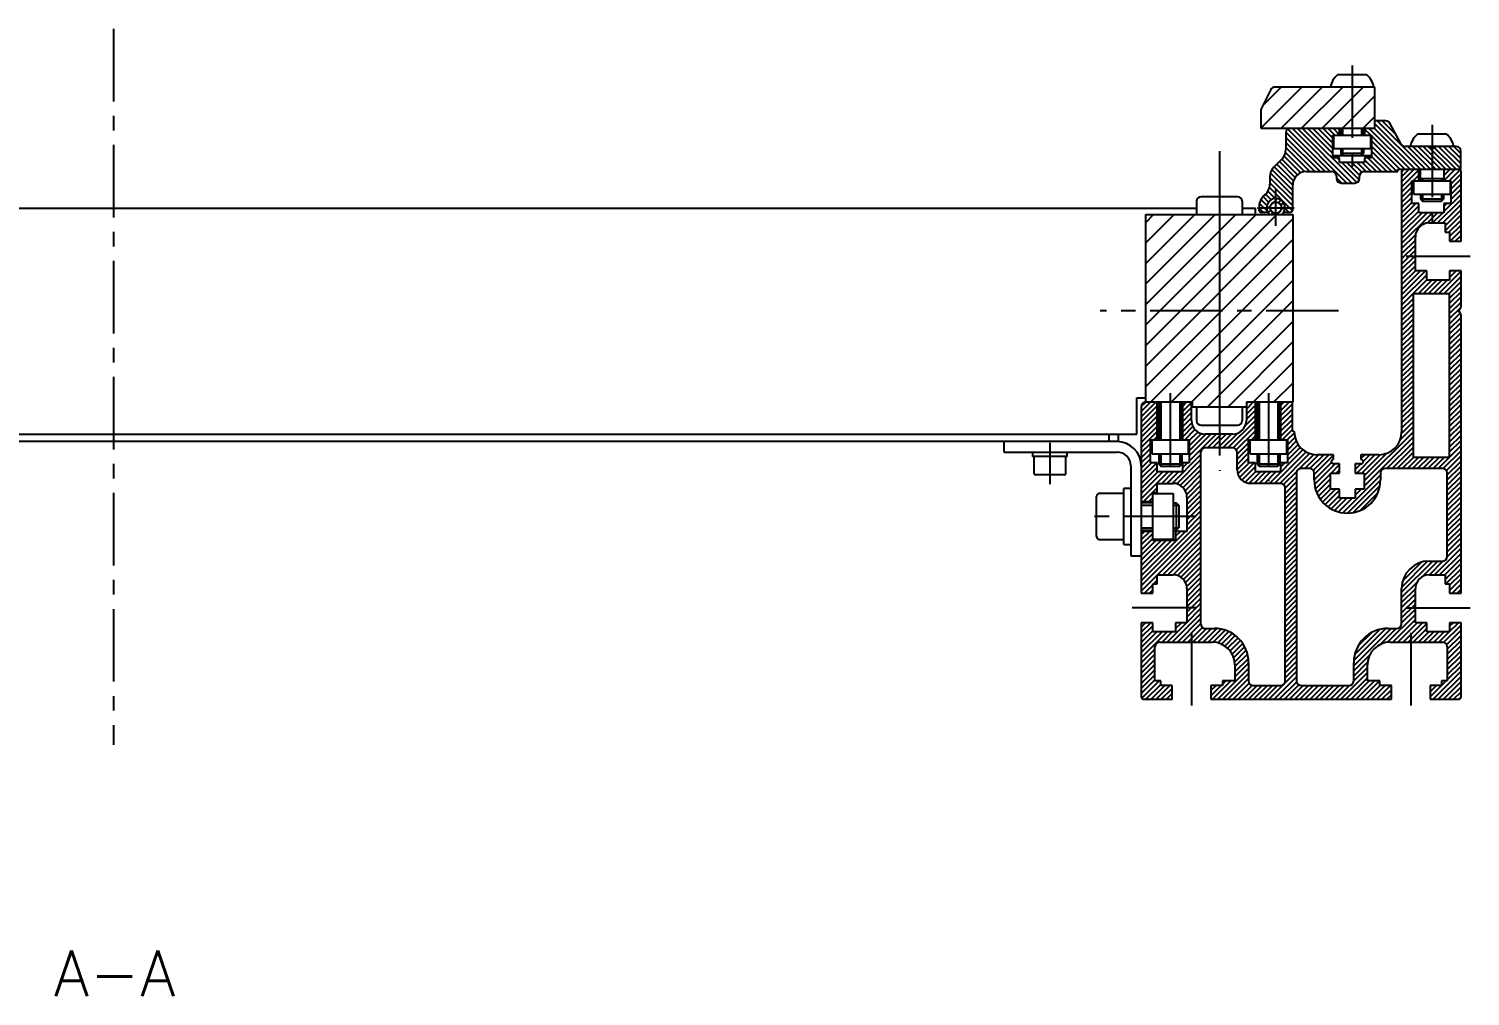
# Model space of a CAD drawing. Extents: x -10 to 1697, y -8 to 1101.
# Drawn here: x 1381.3 to 1696.9, y 3 to 214.8 of the extents above; entities that cross this region are included whole.
import ezdxf

# ---------------------------------------------------------------- set-up
doc = ezdxf.new("R2010")
doc.units = 0
doc.header["$LTSCALE"] = 0.5
doc.linetypes.add('CENTER', pattern=[50.8, 31.75, -6.35, 6.35, -6.35])
for name, color, linetype in [('MSM_CENTER', 1, 'CENTER'), ('MSM_CONTINUOUS', 7, 'CONTINUOUS'), ('MSM_NARROW', 5, 'CONTINUOUS'), ('MSM_PART_NUMBER', 7, 'CONTINUOUS')]:
    doc.layers.add(name, color=color, linetype=linetype)
doc.styles.get("Standard").update_dxf_attribs({"font": 'txt.shx', "height": 10, "bigfont": 'bigfont.shx'})

# ---------------------------------------------------------------- blocks, each defined once
blk = doc.blocks.new('*U90')
at = {"layer": 'MSM_PART_NUMBER'}
blk.add_text('A-A', height=10, dxfattribs=at).set_placement((1386.84, 3))

msp = doc.modelspace()

# ---------------------------------------------------------------- linework, layer by layer
at = {"layer": 'MSM_CENTER'}
for p, q in [((1399.85, 214.75), (1399.85, 58)), ((1671, 206.75), (1671, 183.5)), ((1688.5, 193.75), (1688.5, 172.5)), ((1641.95, 188), (1641.95, 118)), ((1654.3, 171.6), (1654.3, 179.6)), ((1650.3, 175.6), (1658.3, 175.6)), ((1682.85, 165), (1696.85, 165)), ((1668.05, 153), (1615.85, 153)), ((1631.2, 135), (1631.2, 115.75)), ((1652.7, 135), (1652.7, 115.75)), ((1604.85, 124.1), (1604.85, 115.1)), ((1636.85, 108), (1613.05, 108)), ((1636.85, 88), (1622.85, 88)), ((1682.85, 88), (1696.85, 88)), ((1635.85, 82.5), (1635.85, 66)), ((1683.85, 82.5), (1683.85, 66))]:
    msp.add_line(p, q, dxfattribs=at)
at = {"layer": 'MSM_CONTINUOUS'}
for p, q in [((1676, 202), (1654.12, 202)), ((1667.88, 204.75), (1674.13, 204.75)), ((1676, 193), (1676, 202)), ((1653.22, 201.45), (1651.11, 197.21)), ((1651, 196.76), (1651, 193)), ((1651, 193), (1676, 193)), ((1668.25, 191.5), (1668.25, 193)), ((1668.5, 193), (1668.5, 191.5)), ((1673.5, 191.5), (1673.5, 193)), ((1673.75, 193), (1673.75, 191.5)), ((1678.4, 194.6), (1676, 194.6)), ((1681.72, 189.53), (1679.28, 194.07)), ((1656.5, 192), (1656.5, 188.34)), ((1666.75, 191.5), (1675.25, 191.5)), ((1666.75, 186.5), (1666.75, 191.5)), ((1667, 188.5), (1667, 191.5)), ((1675, 191.5), (1675, 188.5)), ((1675.25, 191.5), (1675.25, 186.5)), ((1685.38, 191.75), (1691.63, 191.75)), ((1655.62, 186.22), (1653.88, 184.48)), ((1666.75, 187), (1675.25, 187)), ((1668.25, 186.5), (1666.75, 186.5)), ((1675, 188.5), (1667, 188.5)), ((1668.25, 185.5), (1668.25, 186.5)), ((1668.5, 188.5), (1668.5, 187.43)), ((1673.5, 187.43), (1668.5, 187.43)), ((1668.5, 187.43), (1668.93, 187)), ((1673.07, 187), (1673.5, 187.43)), ((1673.5, 188.5), (1673.5, 187.43)), ((1673.75, 186.5), (1673.75, 185.5)), ((1675.25, 186.5), (1673.75, 186.5)), ((1693.8, 189), (1682.6, 189)), ((1688.5, 188.5), (1687.63, 189)), ((1689.37, 189), (1688.5, 188.5)), ((1694.8, 184), (1694.8, 188)), ((1661, 183.5), (1666.6, 183.5)), ((1673.75, 185.5), (1668.25, 185.5)), ((1673.6, 183.5), (1681, 183.5)), ((1681, 184), (1694.8, 184)), ((1681, 183.5), (1681, 184)), ((1681.85, 183.5), (1681.85, 126.51)), ((1685.6, 181.5), (1685.6, 184)), ((1685.9, 184), (1685.9, 182)), ((1691.1, 184), (1691.1, 181.5)), ((1694.85, 168.25), (1694.85, 183.5)), ((1653, 182.36), (1653, 180.74)), ((1658, 175.1), (1658, 180.5)), ((1667.6, 182.5), (1667.6, 182)), ((1668.6, 181), (1671.6, 181)), ((1672.6, 182), (1672.6, 182.5)), ((1684.1, 181.5), (1692.6, 181.5)), ((1684.1, 176.5), (1684.1, 181.5)), ((1684.5, 178.5), (1684.5, 181.5)), ((1685.9, 182), (1691.1, 182)), ((1686, 182), (1686, 181.5)), ((1691, 181.5), (1691, 182)), ((1692.5, 181.5), (1692.5, 178.5)), ((1692.6, 181.5), (1692.6, 176.5)), ((1636.95, 177), (1636.95, 174.08)), ((1645.95, 178), (1637.95, 178)), ((1646.95, 177), (1646.95, 174.08)), ((1692.5, 178.5), (1684.5, 178.5)), ((1686, 178.5), (1686, 177.43)), ((1691, 177.43), (1686, 177.43)), ((1686, 177.43), (1686.43, 177)), ((1686.43, 177), (1690.57, 177)), ((1690.57, 177), (1691, 177.43)), ((1691, 178.5), (1691, 177.43)), ((1162.75, 175.5), (1636.95, 175.5)), ((1625.85, 174.08), (1658.05, 174.08)), ((1625.85, 133), (1625.85, 174.08)), ((1641.95, 174.08), (1641.95, 131.92)), ((1646.95, 175.5), (1649.85, 175.5)), ((1649.85, 174.08), (1649.85, 175.5)), ((1650.6, 175.6), (1650.6, 175.1)), ((1651.1, 174.6), (1652.21, 174.6)), ((1656.39, 174.6), (1657.5, 174.6)), ((1658.05, 174.08), (1658.05, 133)), ((1685.6, 176.5), (1684.1, 176.5)), ((1685.6, 174.5), (1685.6, 176.5)), ((1691.1, 174.5), (1685.6, 174.5)), ((1691.1, 176.5), (1691.1, 174.5)), ((1692.6, 176.5), (1691.1, 176.5)), ((1687.85, 172.25), (1691.35, 172.25)), ((1691.35, 172.25), (1691.35, 170.25)), ((1684.85, 161.75), (1684.85, 169.25)), ((1691.35, 170.25), (1692.35, 170.25)), ((1692.35, 170.25), (1692.35, 168.25)), ((1692.35, 168.25), (1694.85, 168.25)), ((1687.35, 161.75), (1684.85, 161.75)), ((1687.35, 159.75), (1687.35, 161.75)), ((1694.85, 161.75), (1692.35, 161.75)), ((1692.35, 161.75), (1692.35, 159.75)), ((1694.85, 153.87), (1694.85, 161.75)), ((1692.35, 159.75), (1687.35, 159.75)), ((1692.35, 156.75), (1684.35, 156.75)), ((1684.35, 156.75), (1684.35, 121)), ((1692.35, 121), (1692.35, 156.75)), ((1694.35, 153), (1694.85, 153.87)), ((1694.85, 152.13), (1694.35, 153)), ((1694.85, 91.25), (1694.85, 152.13)), ((1623.85, 126), (1623.85, 134)), ((1623.85, 134), (1625.85, 134)), ((1636.05, 133), (1625.85, 133)), ((1628.35, 124.75), (1628.35, 133)), ((1628.7, 133), (1628.7, 124.75)), ((1633.7, 124.75), (1633.7, 133)), ((1633.85, 133), (1633.85, 124.75)), ((1635.85, 129), (1635.85, 133)), ((1636.05, 131.92), (1636.05, 133)), ((1647.85, 133), (1647.85, 129)), ((1658.05, 133), (1647.85, 133)), ((1649.85, 124.75), (1649.85, 133)), ((1650.2, 133), (1650.2, 124.75)), ((1655.2, 124.75), (1655.2, 133)), ((1655.35, 133), (1655.35, 124.75)), ((1657.95, 126.91), (1657.95, 133)), ((1624.85, 132), (1624.85, 91.25)), ((1647.85, 131.92), (1636.05, 131.92)), ((1636.95, 131.92), (1636.95, 129)), ((1646.95, 131.92), (1646.95, 129)), ((1637.95, 128), (1645.95, 128)), ((1175.85, 126), (1623.85, 126)), ((1619.85, 124.4), (1179.85, 124.4)), ((1594.85, 122.1), (1594.85, 124.4)), ((1617.85, 124.4), (1617.85, 126)), ((1619.85, 124.4), (1619.85, 126)), ((1626.85, 124.75), (1635.35, 124.75)), ((1626.85, 119.75), (1626.85, 124.75)), ((1627.2, 121.75), (1627.2, 124.75)), ((1635.2, 121.75), (1635.2, 124.75)), ((1635.35, 124.75), (1635.35, 119.75)), ((1644.85, 126), (1638.85, 126)), ((1648.35, 124.75), (1656.85, 124.75)), ((1648.35, 119.75), (1648.35, 124.75)), ((1648.7, 121.75), (1648.7, 124.75)), ((1656.7, 121.75), (1656.7, 124.75)), ((1656.85, 124.75), (1656.85, 119.75)), ((1594.85, 122.1), (1619.55, 122.1)), ((1601.05, 122.1), (1601.05, 121.1)), ((1608.65, 121.1), (1601.05, 121.1)), ((1601.35, 121.1), (1601.35, 117.5)), ((1608.35, 117.5), (1608.35, 121.1)), ((1608.65, 121.1), (1608.65, 122.1)), ((1627.2, 121.75), (1635.2, 121.75)), ((1628.7, 121.75), (1628.7, 119.43)), ((1633.7, 121.75), (1633.7, 119.43)), ((1637.85, 122), (1637.85, 84.5)), ((1644.85, 123), (1638.85, 123)), ((1645.85, 118.25), (1645.85, 122)), ((1648.7, 121.75), (1656.7, 121.75)), ((1650.2, 121.75), (1650.2, 119.43)), ((1655.2, 121.75), (1655.2, 119.43)), ((1666.95, 121.51), (1663.35, 121.51)), ((1666.95, 120.51), (1666.95, 121.51)), ((1672.95, 121.51), (1672.95, 120.51)), ((1676.85, 121.51), (1672.95, 121.51)), ((1684.35, 121), (1692.35, 121)), ((1607.95, 117.1), (1601.75, 117.1)), ((1622.55, 119.1), (1622.55, 99.4)), ((1628.35, 119.75), (1626.85, 119.75)), ((1628.35, 117.75), (1628.35, 119.75)), ((1633.85, 117.75), (1628.35, 117.75)), ((1633.7, 119.43), (1628.7, 119.43)), ((1628.7, 119.43), (1629.13, 119)), ((1629.13, 119), (1633.27, 119)), ((1633.27, 119), (1633.7, 119.43)), ((1633.85, 119.75), (1633.85, 117.75)), ((1635.35, 119.75), (1633.85, 119.75)), ((1649.85, 119.75), (1648.35, 119.75)), ((1649.85, 117.75), (1649.85, 119.75)), ((1655.35, 117.75), (1649.85, 117.75)), ((1655.2, 119.43), (1650.2, 119.43)), ((1650.2, 119.43), (1650.63, 119)), ((1650.63, 119), (1654.77, 119)), ((1654.77, 119), (1655.2, 119.43)), ((1655.35, 119.75), (1655.35, 117.75)), ((1656.85, 119.75), (1655.35, 119.75)), ((1658.85, 117.5), (1658.85, 72)), ((1661.7, 118.5), (1659.85, 118.5)), ((1662.7, 116), (1662.7, 117.5)), ((1666.25, 117.51), (1668.25, 117.51)), ((1666.25, 114.01), (1666.25, 117.51)), ((1668.25, 119.51), (1666.95, 119.51)), ((1668.25, 117.51), (1668.25, 119.51)), ((1671.65, 119.51), (1671.65, 117.51)), ((1672.95, 119.51), (1671.65, 119.51)), ((1671.65, 117.51), (1673.65, 117.51)), ((1673.65, 117.51), (1673.65, 114.01)), ((1677.2, 117.5), (1677.2, 116)), ((1690.85, 118.5), (1678.2, 118.5)), ((1691.85, 99.25), (1691.85, 117.5)), ((1621.05, 101.9), (1621.05, 114.1)), ((1622.55, 114.1), (1621.05, 114.1)), ((1628.35, 115.25), (1631.85, 115.25)), ((1628.35, 113.25), (1628.35, 115.25)), ((1655.35, 115.25), (1648.85, 115.25)), ((1656.35, 72), (1656.35, 114.25)), ((1668.25, 114.01), (1666.25, 114.01)), ((1668.25, 112.01), (1668.25, 114.01)), ((1671.65, 114.01), (1671.65, 112.01)), ((1673.65, 114.01), (1671.65, 114.01)), ((1615.05, 103.6), (1615.05, 112.4)), ((1621.05, 113), (1615.65, 113)), ((1624.85, 111.25), (1627.35, 111.25)), ((1627.35, 111), (1624.85, 111)), ((1627.35, 102.75), (1627.35, 113.25)), ((1627.35, 113.25), (1628.35, 113.25)), ((1627.35, 113), (1631.85, 113)), ((1631.85, 113), (1631.85, 103)), ((1631.85, 111), (1632.51, 111)), ((1633.05, 110.46), (1632.51, 111)), ((1632.51, 111), (1632.51, 105)), ((1633.05, 110.46), (1633.05, 105.54)), ((1634.85, 112.25), (1634.85, 104.75)), ((1671.65, 112.01), (1668.25, 112.01)), ((1624.85, 105), (1627.35, 105)), ((1627.35, 104.75), (1624.85, 104.75)), ((1631.85, 105), (1632.51, 105)), ((1632.35, 104.75), (1632.35, 102.75)), ((1634.85, 104.75), (1632.35, 104.75)), ((1632.51, 105), (1633.05, 105.54)), ((1615.65, 103), (1621.05, 103)), ((1621.05, 101.9), (1622.55, 101.9)), ((1631.85, 103), (1627.35, 103)), ((1632.35, 102.75), (1627.35, 102.75)), ((1622.55, 99.4), (1624.85, 99.4)), ((1687.85, 98.25), (1690.85, 98.25)), ((1628.35, 95.25), (1631.85, 95.25)), ((1628.35, 93.25), (1628.35, 95.25)), ((1687.85, 95.25), (1691.35, 95.25)), ((1691.35, 95.25), (1691.35, 93.25)), ((1627.35, 91.25), (1627.35, 93.25)), ((1627.35, 93.25), (1628.35, 93.25)), ((1634.85, 92.25), (1634.85, 84.75)), ((1681.85, 84.5), (1681.85, 92.25)), ((1684.85, 84.75), (1684.85, 92.25)), ((1691.35, 93.25), (1692.35, 93.25)), ((1692.35, 93.25), (1692.35, 91.25)), ((1624.85, 91.25), (1627.35, 91.25)), ((1692.35, 91.25), (1694.85, 91.25)), ((1624.85, 84.75), (1624.85, 68.5)), ((1627.35, 84.75), (1624.85, 84.75)), ((1627.35, 82.75), (1627.35, 84.75)), ((1632.35, 82.75), (1627.35, 82.75)), ((1632.35, 84.75), (1632.35, 82.75)), ((1634.85, 84.75), (1632.35, 84.75)), ((1638.85, 83.5), (1640.85, 83.5)), ((1678.85, 83.5), (1680.85, 83.5)), ((1687.35, 84.75), (1684.85, 84.75)), ((1687.35, 82.75), (1687.35, 84.75)), ((1692.35, 82.75), (1687.35, 82.75)), ((1692.35, 84.75), (1692.35, 82.75)), ((1694.85, 84.75), (1692.35, 84.75)), ((1694.85, 68.5), (1694.85, 84.75)), ((1627.85, 72), (1627.85, 79.5)), ((1628.85, 80.5), (1640.35, 80.5)), ((1679.35, 80.5), (1690.85, 80.5)), ((1691.85, 79.5), (1691.85, 72)), ((1648.35, 76), (1648.35, 72)), ((1671.35, 72), (1671.35, 76)), ((1645.35, 75.5), (1645.35, 72)), ((1674.35, 72), (1674.35, 75.5)), ((1629.1, 72), (1627.85, 72)), ((1629.1, 71), (1629.1, 72)), ((1631.6, 71), (1629.1, 71)), ((1631.6, 68), (1631.6, 71)), ((1640.1, 71), (1640.1, 68)), ((1642.6, 71), (1640.1, 71)), ((1642.6, 72), (1642.6, 71)), ((1645.35, 72), (1642.6, 72)), ((1649.35, 71), (1655.35, 71)), ((1659.85, 71), (1670.35, 71)), ((1677.1, 72), (1674.35, 72)), ((1677.1, 71), (1677.1, 72)), ((1679.6, 71), (1677.1, 71)), ((1679.6, 68), (1679.6, 71)), ((1688.1, 71), (1688.1, 68)), ((1690.6, 71), (1688.1, 71)), ((1690.6, 72), (1690.6, 71)), ((1691.85, 72), (1690.6, 72)), ((1625.35, 68), (1631.6, 68)), ((1640.1, 68), (1679.6, 68)), ((1688.1, 68), (1694.35, 68))]:
    msp.add_line(p, q, dxfattribs=at)
msp.add_circle((1654.3, 175.6), 1.25, dxfattribs=at)
for centre, radius, start, end in [((1654.12, 201), 1, 90, 153.4349), ((1670.91, 201.1), 4.75, 129.7731, 169.0684), ((1671.09, 201.1), 4.75, 10.9316, 50.2269), ((1652, 196.76), 1, 153.4349, 180), ((1657.5, 192), 1, 90, 180), ((1678.4, 193.6), 1, 28.1786, 90), ((1682.6, 190), 1, 208.1786, 270), ((1688.41, 188.1), 4.75, 129.7731, 169.0684), ((1688.59, 188.1), 4.75, 10.9316, 50.2269), ((1653.5, 188.34), 3, 315, 0), ((1693.8, 188), 1, 360, 90), ((1656, 182.36), 3, 135, 180), ((1661, 180.5), 3, 90, 180), ((1666.6, 182.5), 1, 360, 90), ((1673.6, 182.5), 1, 90, 180), ((1682.35, 183.5), 0.5, 90, 180), ((1694.35, 183.5), 0.5, 360, 90), ((1650, 180.74), 3, 309.9255, 360), ((1668.6, 182), 1, 180, 270), ((1671.6, 182), 1, 270, 0), ((1637.95, 177), 1, 90, 180), ((1645.95, 177), 1, 0, 90), ((1654.3, 175.6), 3.7, 129.9255, 180), ((1654.3, 175.6), 2, 310.5358, 229.4642), ((1651.1, 175.1), 0.5, 180, 270), ((1652.21, 174.9), 0.3, 270, 333.3458), ((1656.39, 174.9), 0.3, 206.6542, 270), ((1657.5, 175.1), 0.5, 270, 360), ((1687.85, 169.25), 3, 90, 180), ((1625.85, 132), 1, 90, 180), ((1638.85, 129), 3, 180, 270), ((1637.95, 129), 1, 180, 270), ((1644.85, 129), 3, 270, 0), ((1645.95, 129), 1, 270, 360), ((1658.83, 127.38), 1, 208.5701, 241.4299), ((1663.35, 126.51), 5, 180, 270), ((1676.85, 126.51), 5, 270, 360), ((1619.55, 119.1), 5.3, 0, 90), ((1619.55, 119.1), 3, 360, 90), ((1638.85, 122), 1, 90, 180), ((1644.85, 122), 1, 360, 90), ((1666.95, 120.01), 0.5, 90, 270), ((1672.95, 120.01), 0.5, 270, 90), ((1601.75, 117.5), 0.4, 180, 270), ((1607.95, 117.5), 0.4, 270, 0), ((1648.85, 118.25), 3, 180, 270), ((1659.85, 117.5), 1, 90, 180), ((1661.7, 117.5), 1, 360, 90), ((1678.2, 117.5), 1, 90, 180), ((1690.85, 117.5), 1, 360, 90), ((1631.85, 112.25), 3, 360, 90), ((1655.35, 114.25), 1, 360, 90), ((1669.95, 116), 7.25, 180, 0), ((1615.65, 112.4), 0.6, 90, 180), ((1615.65, 103.6), 0.6, 180, 270), ((1687.85, 92.25), 6, 90, 180), ((1690.85, 99.25), 1, 270, 0), ((1631.85, 92.25), 3, 360, 90), ((1687.85, 92.25), 3, 90, 180), ((1638.85, 84.5), 1, 180, 270), ((1640.85, 76), 7.5, 0, 90), ((1678.85, 76), 7.5, 90, 180), ((1680.85, 84.5), 1, 270, 0), ((1628.85, 79.5), 1, 90, 180), ((1640.35, 75.5), 5, 0, 90), ((1679.35, 75.5), 5, 90, 180), ((1690.85, 79.5), 1, 360, 90), ((1649.35, 72), 1, 180, 270), ((1655.35, 72), 1, 270, 0), ((1659.85, 72), 1, 180, 270), ((1670.35, 72), 1, 270, 0), ((1625.35, 68.5), 0.5, 180, 270), ((1694.35, 68.5), 0.5, 270, 0)]:
    msp.add_arc(centre, radius, start, end, dxfattribs=at)
at = {"layer": 'MSM_NARROW'}
for p, q in [((1651, 193.03), (1659.97, 202)), ((1651.52, 198.04), (1655.48, 202)), ((1655.46, 193), (1664.46, 202)), ((1659.95, 193), (1668.95, 202)), ((1664.44, 193), (1673.44, 202)), ((1668.93, 193), (1676, 200.07)), ((1666.23, 183.5), (1656.92, 192.81)), ((1669.85, 181), (1657.85, 193)), ((1670.98, 181), (1658.98, 193)), ((1672.01, 181.09), (1660.1, 193)), ((1666.75, 187.47), (1661.22, 193)), ((1666.75, 188.59), (1662.34, 193)), ((1666.75, 189.72), (1663.47, 193)), ((1666.75, 190.84), (1664.59, 193)), ((1667.21, 191.5), (1665.71, 193)), ((1668.25, 191.58), (1666.83, 193)), ((1668.25, 192.71), (1667.96, 193)), ((1668.93, 193), (1668.93, 191.5)), ((1673.07, 193), (1673.07, 191.5)), ((1673.42, 193), (1676, 195.58)), ((1675.07, 191.5), (1673.75, 192.82)), ((1683.69, 184), (1674.69, 193)), ((1684.81, 184), (1675.81, 193)), ((1685.94, 184), (1676, 193.94)), ((1687.06, 184), (1676.46, 194.6)), ((1680.64, 191.55), (1677.58, 194.6)), ((1679.34, 193.96), (1678.78, 194.52)), ((1663.99, 183.5), (1656.5, 190.99)), ((1662.86, 183.5), (1656.5, 189.86)), ((1665.11, 183.5), (1656.51, 192.1)), ((1673.95, 191.5), (1673.75, 191.7)), ((1682.57, 184), (1675.25, 191.32)), ((1681.45, 184), (1675.25, 190.2)), ((1659.07, 182.8), (1655.64, 186.24)), ((1659.76, 183.23), (1656.12, 186.88)), ((1660.64, 183.48), (1656.43, 187.69)), ((1661.74, 183.5), (1656.5, 188.74)), ((1668.25, 185.97), (1667.72, 186.5)), ((1668.93, 188.5), (1668.93, 187)), ((1673.07, 188.5), (1673.07, 187)), ((1677.46, 183.5), (1674.46, 186.5)), ((1680.82, 183.5), (1675.25, 189.07)), ((1679.7, 183.5), (1675.25, 187.95)), ((1678.58, 183.5), (1675.25, 186.83)), ((1688.18, 184), (1683.18, 189)), ((1689.3, 184), (1684.3, 189)), ((1690.43, 184), (1685.43, 189)), ((1691.55, 184), (1686.55, 189)), ((1692.67, 184), (1687.72, 188.95)), ((1693.79, 184), (1689, 188.79)), ((1694.8, 184.12), (1689.92, 189)), ((1694.8, 185.24), (1691.04, 189)), ((1694.8, 186.36), (1692.16, 189)), ((1694.8, 187.49), (1693.29, 189)), ((1658, 178.26), (1653.11, 183.15)), ((1658, 179.38), (1653.45, 183.93)), ((1658, 180.51), (1653.95, 184.55)), ((1658.16, 181.47), (1654.51, 185.11)), ((1658.54, 182.21), (1655.08, 185.68)), ((1672.54, 181.68), (1668.72, 185.5)), ((1672.63, 182.72), (1669.84, 185.5)), ((1673.1, 183.37), (1670.97, 185.5)), ((1674.09, 183.5), (1672.09, 185.5)), ((1675.21, 183.5), (1673.21, 185.5)), ((1676.33, 183.5), (1673.75, 186.08)), ((1680.95, 183.5), (1681, 183.55)), ((1681.85, 183.47), (1682.38, 184)), ((1681.85, 182.35), (1683.5, 184)), ((1681.85, 181.23), (1684.62, 184)), ((1681.85, 180.1), (1685.6, 183.85)), ((1691.1, 181.5), (1693.6, 184)), ((1691.1, 182.62), (1692.48, 184)), ((1691.1, 183.74), (1691.36, 184)), ((1692.23, 181.5), (1694.64, 183.91)), ((1657.97, 174.93), (1652.9, 179.99)), ((1658, 177.14), (1653, 182.14)), ((1658, 176.02), (1653, 181.02)), ((1668.73, 181), (1667.6, 182.13)), ((1681.85, 178.98), (1684.1, 181.23)), ((1681.85, 177.86), (1684.1, 180.11)), ((1684.37, 181.5), (1685.6, 182.73)), ((1685.49, 181.5), (1685.6, 181.61)), ((1686.43, 182), (1686.43, 181.5)), ((1690.57, 182), (1690.57, 181.5)), ((1692.6, 180.75), (1694.85, 183)), ((1692.6, 179.63), (1694.85, 181.88)), ((1692.6, 178.51), (1694.85, 180.76)), ((1652.35, 176.05), (1651.05, 177.36)), ((1652.71, 176.81), (1651.5, 178.02)), ((1653.31, 177.34), (1652.08, 178.57)), ((1654.18, 177.59), (1652.57, 179.2)), ((1652.63, 176.7), (1653.19, 177.27)), ((1653.79, 176.74), (1654.62, 177.57)), ((1654.88, 176.71), (1655.43, 177.25)), ((1681.85, 176.74), (1684.1, 178.99)), ((1681.85, 175.61), (1684.1, 177.86)), ((1681.85, 174.49), (1684.1, 176.74)), ((1686.43, 178.5), (1686.43, 177)), ((1689.71, 172.25), (1694.85, 177.39)), ((1690.57, 178.5), (1690.57, 177)), ((1691.1, 174.76), (1694.85, 178.51)), ((1692.6, 177.38), (1694.85, 179.63)), ((1625.85, 145.43), (1654.95, 174.54)), ((1625.85, 172.37), (1627.56, 174.08)), ((1625.85, 167.88), (1632.05, 174.08)), ((1625.85, 163.39), (1636.54, 174.08)), ((1625.85, 158.9), (1641.03, 174.08)), ((1625.85, 154.41), (1645.52, 174.08)), ((1625.85, 149.92), (1650.01, 174.08)), ((1651.56, 174.6), (1650.6, 175.56)), ((1652.46, 174.82), (1650.73, 176.55)), ((1652.33, 175.28), (1653.16, 176.11)), ((1652.65, 174.47), (1653.19, 175.02)), ((1653.38, 174.08), (1653.77, 174.47)), ((1655.36, 174.95), (1656.28, 175.86)), ((1655.43, 176.13), (1655.98, 176.68)), ((1657.17, 174.6), (1656.3, 175.48)), ((1681.85, 173.37), (1684.98, 176.5)), ((1681.85, 172.25), (1685.6, 176)), ((1681.85, 171.12), (1685.6, 174.87)), ((1681.85, 170), (1686.35, 174.5)), ((1681.85, 168.88), (1687.47, 174.5)), ((1681.85, 167.76), (1688.59, 174.5)), ((1687.44, 172.22), (1689.72, 174.5)), ((1688.59, 172.25), (1690.84, 174.5)), ((1690.83, 172.25), (1694.85, 176.27)), ((1691.1, 175.88), (1691.72, 176.5)), ((1691.35, 171.64), (1694.85, 175.14)), ((1691.35, 170.52), (1694.85, 174.02)), ((1625.85, 140.94), (1658.05, 173.14)), ((1692.2, 170.25), (1694.85, 172.9)), ((1692.35, 169.28), (1694.85, 171.78)), ((1692.45, 168.25), (1694.85, 170.65)), ((1625.85, 136.45), (1658.05, 168.65)), ((1681.85, 166.63), (1684.88, 169.66)), ((1681.85, 165.51), (1684.85, 168.51)), ((1681.85, 164.39), (1684.85, 167.39)), ((1693.57, 168.25), (1694.85, 169.53)), ((1694.69, 168.25), (1694.85, 168.41)), ((1626.89, 133), (1658.05, 164.16)), ((1681.85, 163.27), (1684.85, 166.27)), ((1681.85, 162.14), (1684.85, 165.14)), ((1681.85, 161.02), (1684.85, 164.02)), ((1681.85, 159.9), (1684.85, 162.9)), ((1681.85, 158.78), (1684.85, 161.78)), ((1681.85, 157.65), (1685.95, 161.75)), ((1681.85, 156.53), (1687.07, 161.75)), ((1689.93, 156.75), (1694.85, 161.67)), ((1692.35, 161.42), (1692.68, 161.75)), ((1692.35, 160.29), (1693.81, 161.75)), ((1631.38, 133), (1658.05, 159.67)), ((1681.85, 155.41), (1687.35, 160.91)), ((1681.85, 154.29), (1687.35, 159.79)), ((1685.44, 156.75), (1688.44, 159.75)), ((1686.56, 156.75), (1689.56, 159.75)), ((1687.68, 156.75), (1690.68, 159.75)), ((1688.81, 156.75), (1691.81, 159.75)), ((1691.05, 156.75), (1694.85, 160.55)), ((1692.17, 156.75), (1694.85, 159.43)), ((1692.35, 155.8), (1694.85, 158.3)), ((1635.87, 133), (1658.05, 155.18)), ((1681.85, 153.16), (1684.35, 155.66)), ((1692.35, 154.68), (1694.85, 157.18)), ((1692.35, 153.56), (1694.85, 156.06)), ((1692.35, 152.44), (1694.85, 154.94)), ((1681.85, 152.04), (1684.35, 154.54)), ((1681.85, 150.92), (1684.35, 153.42)), ((1681.85, 149.79), (1684.35, 152.29)), ((1692.35, 151.31), (1694.78, 153.74)), ((1692.35, 150.19), (1694.65, 152.49)), ((1692.35, 149.07), (1694.85, 151.57)), ((1639.28, 131.92), (1658.05, 150.69)), ((1681.85, 148.67), (1684.35, 151.17)), ((1681.85, 147.55), (1684.35, 150.05)), ((1681.85, 146.43), (1684.35, 148.93)), ((1692.35, 147.95), (1694.85, 150.45)), ((1692.35, 146.82), (1694.85, 149.32)), ((1643.77, 131.92), (1658.05, 146.2)), ((1681.85, 145.3), (1684.35, 147.8)), ((1681.85, 144.18), (1684.35, 146.68)), ((1681.85, 143.06), (1684.35, 145.56)), ((1692.35, 145.7), (1694.85, 148.2)), ((1692.35, 144.58), (1694.85, 147.08)), ((1692.35, 143.46), (1694.85, 145.96)), ((1681.85, 141.94), (1684.35, 144.44)), ((1681.85, 140.81), (1684.35, 143.31)), ((1681.85, 139.69), (1684.35, 142.19)), ((1692.35, 142.33), (1694.85, 144.83)), ((1692.35, 141.21), (1694.85, 143.71)), ((1692.35, 140.09), (1694.85, 142.59)), ((1649.34, 133), (1658.05, 141.71)), ((1681.85, 138.57), (1684.35, 141.07)), ((1681.85, 137.45), (1684.35, 139.95)), ((1692.35, 138.97), (1694.85, 141.47)), ((1692.35, 137.84), (1694.85, 140.34)), ((1692.35, 136.72), (1694.85, 139.22)), ((1653.83, 133), (1658.05, 137.22)), ((1681.85, 136.32), (1684.35, 138.82)), ((1681.85, 135.2), (1684.35, 137.7)), ((1681.85, 134.08), (1684.35, 136.58)), ((1692.35, 135.6), (1694.85, 138.1)), ((1692.35, 134.48), (1694.85, 136.98)), ((1692.35, 133.35), (1694.85, 135.85)), ((1624.85, 130.96), (1626.89, 133)), ((1624.85, 129.84), (1628.01, 133)), ((1624.86, 132.1), (1625.75, 132.99)), ((1629.13, 133), (1629.13, 124.75)), ((1633.27, 133), (1633.27, 124.75)), ((1633.85, 132.1), (1634.75, 133)), ((1633.85, 130.98), (1635.85, 132.98)), ((1647.85, 132.63), (1648.22, 133)), ((1647.85, 131.51), (1649.34, 133)), ((1650.63, 133), (1650.63, 124.75)), ((1654.77, 133), (1654.77, 124.75)), ((1655.35, 131.15), (1657.2, 133)), ((1655.35, 132.28), (1656.07, 133)), ((1655.35, 130.03), (1657.95, 132.63)), ((1681.85, 132.96), (1684.35, 135.46)), ((1681.85, 131.83), (1684.35, 134.33)), ((1681.85, 130.71), (1684.35, 133.21)), ((1692.35, 132.23), (1694.85, 134.73)), ((1692.35, 131.11), (1694.85, 133.61)), ((1624.85, 128.72), (1628.35, 132.22)), ((1624.85, 127.59), (1628.35, 131.09)), ((1624.85, 126.47), (1628.35, 129.97)), ((1633.85, 129.86), (1635.85, 131.86)), ((1633.85, 128.74), (1635.85, 130.74)), ((1633.85, 127.61), (1635.85, 129.61)), ((1647.65, 127.94), (1649.85, 130.14)), ((1647.85, 130.39), (1649.85, 132.39)), ((1647.85, 129.27), (1649.85, 131.27)), ((1655.35, 128.91), (1657.95, 131.51)), ((1655.35, 127.79), (1657.95, 130.39)), ((1681.85, 129.59), (1684.35, 132.09)), ((1681.85, 128.47), (1684.35, 130.97)), ((1681.85, 127.34), (1684.35, 129.84)), ((1692.35, 129.99), (1694.85, 132.49)), ((1692.35, 128.86), (1694.85, 131.36)), ((1692.35, 127.74), (1694.85, 130.24)), ((1624.85, 125.35), (1628.35, 128.85)), ((1624.85, 124.23), (1628.35, 127.73)), ((1624.85, 123.1), (1628.35, 126.6)), ((1633.85, 126.49), (1635.89, 128.53)), ((1633.85, 125.37), (1636.16, 127.68)), ((1634.35, 124.75), (1636.61, 127.01)), ((1635.35, 124.62), (1637.21, 126.49)), ((1643.83, 123), (1649.85, 129.02)), ((1644.95, 123), (1649.85, 127.9)), ((1645.66, 122.59), (1649.85, 126.78)), ((1655.35, 126.66), (1657.95, 129.26)), ((1655.35, 125.54), (1657.95, 128.14)), ((1655.68, 124.75), (1657.95, 127.02)), ((1656.81, 124.75), (1658.36, 126.31)), ((1673.65, 115.78), (1684.35, 126.48)), ((1681.54, 124.79), (1684.35, 127.6)), ((1681.83, 126.2), (1684.35, 128.72)), ((1692.35, 126.62), (1694.85, 129.12)), ((1692.35, 125.5), (1694.85, 128)), ((1692.35, 124.37), (1694.85, 126.87)), ((1624.85, 121.98), (1626.85, 123.98)), ((1627.62, 124.75), (1628.35, 125.48)), ((1635.35, 123.5), (1637.98, 126.13)), ((1635.35, 121.26), (1640.09, 126)), ((1635.35, 122.38), (1638.97, 126)), ((1635.35, 120.13), (1641.22, 126)), ((1639.34, 123), (1642.34, 126)), ((1640.46, 123), (1643.46, 126)), ((1641.58, 123), (1644.58, 126)), ((1642.71, 123), (1645.91, 126.2)), ((1645.85, 121.65), (1648.35, 124.15)), ((1648.95, 124.75), (1649.85, 125.65)), ((1656.85, 123.67), (1658.5, 125.32)), ((1656.85, 122.55), (1658.78, 124.48)), ((1656.85, 121.43), (1659.18, 123.76)), ((1656.85, 120.3), (1659.67, 123.13)), ((1673.65, 114.65), (1684.35, 125.35)), ((1678.62, 118.5), (1684.35, 124.23)), ((1679.74, 118.5), (1684.35, 123.11)), ((1692.35, 123.25), (1694.85, 125.75)), ((1692.35, 122.13), (1694.85, 124.63)), ((1692.35, 121.01), (1694.85, 123.51)), ((1624.85, 120.86), (1626.85, 122.86)), ((1624.85, 119.74), (1626.85, 121.74)), ((1624.85, 118.61), (1626.85, 120.61)), ((1629.13, 121.75), (1629.13, 119)), ((1631.59, 115.25), (1637.85, 121.51)), ((1632.61, 115.15), (1637.85, 120.39)), ((1633.27, 121.75), (1633.27, 119)), ((1645.85, 120.53), (1648.35, 123.03)), ((1645.85, 119.41), (1648.35, 121.91)), ((1645.85, 118.29), (1648.35, 120.79)), ((1650.63, 121.75), (1650.63, 119)), ((1652.92, 115.25), (1660.25, 122.58)), ((1654.04, 115.25), (1660.93, 122.14)), ((1654.77, 121.75), (1654.77, 119)), ((1655.16, 115.25), (1661.7, 121.79)), ((1659.44, 118.4), (1662.6, 121.57)), ((1660.66, 118.5), (1663.66, 121.51)), ((1661.77, 118.49), (1664.79, 121.51)), ((1662.5, 118.09), (1665.91, 121.51)), ((1662.7, 117.17), (1666.95, 121.42)), ((1672.01, 117.51), (1676.01, 121.51)), ((1672.95, 120.69), (1673.77, 121.51)), ((1673.13, 117.51), (1677.15, 121.52)), ((1673.44, 120.06), (1674.89, 121.51)), ((1673.65, 116.9), (1678.56, 121.81)), ((1680.86, 118.5), (1684.35, 121.99)), ((1681.99, 118.5), (1684.49, 121)), ((1683.11, 118.5), (1685.61, 121)), ((1684.23, 118.5), (1686.73, 121)), ((1685.35, 118.5), (1687.85, 121)), ((1686.48, 118.5), (1688.98, 121)), ((1687.6, 118.5), (1690.1, 121)), ((1688.72, 118.5), (1691.22, 121)), ((1689.84, 118.5), (1692.34, 121)), ((1690.95, 118.49), (1694.85, 122.38)), ((1691.66, 118.07), (1694.85, 121.26)), ((1691.85, 117.14), (1694.85, 120.14)), ((1624.85, 117.49), (1627.11, 119.75)), ((1624.85, 116.37), (1628.23, 119.75)), ((1624.85, 115.25), (1628.35, 118.75)), ((1624.85, 114.12), (1628.48, 117.75)), ((1624.85, 113), (1629.6, 117.75)), ((1624.85, 111.88), (1630.72, 117.75)), ((1629.34, 115.25), (1631.84, 117.75)), ((1630.47, 115.25), (1632.97, 117.75)), ((1633.4, 114.82), (1637.85, 119.27)), ((1633.85, 118.63), (1634.97, 119.75)), ((1634.02, 114.32), (1637.85, 118.14)), ((1634.5, 113.67), (1637.85, 117.02)), ((1646, 117.31), (1648.44, 119.75)), ((1646.37, 116.56), (1649.56, 119.75)), ((1646.9, 115.97), (1649.85, 118.92)), ((1647.58, 115.53), (1649.85, 117.79)), ((1648.45, 115.28), (1650.93, 117.75)), ((1649.55, 115.25), (1652.05, 117.75)), ((1650.67, 115.25), (1653.17, 117.75)), ((1651.8, 115.25), (1654.3, 117.75)), ((1655.35, 119.72), (1655.38, 119.75)), ((1655.35, 118.8), (1656.3, 119.75)), ((1656.02, 114.99), (1658.95, 117.91)), ((1662.7, 116.05), (1666.49, 119.84)), ((1662.78, 115.01), (1667.28, 119.51)), ((1662.97, 114.07), (1666.25, 117.36)), ((1666.4, 117.51), (1668.25, 119.36)), ((1667.52, 117.51), (1668.25, 118.23)), ((1668.95, 108.83), (1677.2, 117.08)), ((1671.65, 119.39), (1671.77, 119.51)), ((1671.65, 118.27), (1672.89, 119.51)), ((1691.85, 116.02), (1694.85, 119.02)), ((1691.85, 114.89), (1694.85, 117.89)), ((1691.85, 113.77), (1694.85, 116.77)), ((1625.34, 111.25), (1628.35, 114.26)), ((1634.79, 112.84), (1637.85, 115.9)), ((1634.85, 111.78), (1637.85, 114.78)), ((1634.85, 110.65), (1637.85, 113.65)), ((1656.35, 114.19), (1658.85, 116.69)), ((1656.35, 113.07), (1658.85, 115.57)), ((1656.35, 111.95), (1658.85, 114.45)), ((1663.25, 113.23), (1666.25, 116.23)), ((1663.62, 112.48), (1666.25, 115.11)), ((1664.05, 111.79), (1666.27, 114.01)), ((1664.55, 111.17), (1667.39, 114.01)), ((1665.11, 110.61), (1668.25, 113.74)), ((1669.99, 108.75), (1677.2, 115.96)), ((1671.23, 108.87), (1677.08, 114.72)), ((1671.65, 113.78), (1671.88, 114.01)), ((1671.65, 112.65), (1673, 114.01)), ((1691.85, 112.65), (1694.85, 115.65)), ((1691.85, 111.53), (1694.85, 114.53)), ((1624.85, 110.46), (1627.35, 110.46)), ((1626.47, 111.25), (1627.35, 112.13)), ((1631.85, 110.46), (1633.05, 110.46)), ((1634.85, 109.53), (1637.85, 112.53)), ((1634.85, 108.41), (1637.85, 111.41)), ((1656.35, 110.82), (1658.85, 113.32)), ((1656.35, 109.7), (1658.85, 112.2)), ((1656.35, 108.58), (1658.85, 111.08)), ((1665.74, 110.11), (1668.25, 112.62)), ((1666.42, 109.67), (1668.76, 112.01)), ((1667.18, 109.3), (1669.88, 112.01)), ((1668.02, 109.02), (1671, 112.01)), ((1672.84, 109.36), (1676.59, 113.11)), ((1691.85, 110.4), (1694.85, 113.4)), ((1691.85, 109.28), (1694.85, 112.28)), ((1691.85, 108.16), (1694.85, 111.16)), ((1634.85, 107.29), (1637.85, 110.29)), ((1634.85, 106.16), (1637.85, 109.16)), ((1634.85, 105.04), (1637.85, 108.04)), ((1656.35, 107.46), (1658.85, 109.96)), ((1656.35, 106.33), (1658.85, 108.83)), ((1656.35, 105.21), (1658.85, 107.71)), ((1691.85, 107.04), (1694.85, 110.04)), ((1691.85, 105.91), (1694.85, 108.91)), ((1691.85, 104.79), (1694.85, 107.79)), ((1624.85, 93.92), (1637.85, 106.92)), ((1624.85, 92.79), (1637.85, 105.79)), ((1624.85, 105.54), (1627.35, 105.54)), ((1624.85, 104.02), (1625.58, 104.75)), ((1624.85, 102.9), (1626.7, 104.75)), ((1624.85, 95.04), (1634.56, 104.75)), ((1624.85, 101.78), (1627.35, 104.28)), ((1628.43, 95.25), (1637.85, 104.67)), ((1631.85, 105.54), (1633.05, 105.54)), ((1632.35, 103.66), (1633.44, 104.75)), ((1656.35, 104.09), (1658.85, 106.59)), ((1656.35, 102.97), (1658.85, 105.47)), ((1656.35, 101.84), (1658.85, 104.34)), ((1691.85, 103.67), (1694.85, 106.67)), ((1691.85, 102.55), (1694.85, 105.55)), ((1691.85, 101.42), (1694.85, 104.42)), ((1624.85, 100.65), (1627.35, 103.15)), ((1624.85, 99.53), (1628.07, 102.75)), ((1624.85, 98.41), (1629.19, 102.75)), ((1624.85, 97.29), (1630.31, 102.75)), ((1624.85, 96.16), (1631.44, 102.75)), ((1629.55, 95.25), (1637.85, 103.55)), ((1630.67, 95.25), (1637.85, 102.43)), ((1631.8, 95.25), (1637.85, 101.3)), ((1656.35, 100.72), (1658.85, 103.22)), ((1656.35, 99.6), (1658.85, 102.1)), ((1656.35, 98.48), (1658.85, 100.98)), ((1689.04, 95.25), (1694.85, 101.06)), ((1691.84, 99.17), (1694.85, 102.18)), ((1691.85, 100.3), (1694.85, 103.3)), ((1632.77, 95.1), (1637.85, 100.18)), ((1633.52, 94.73), (1637.85, 99.06)), ((1634.12, 94.21), (1637.85, 97.94)), ((1656.35, 97.35), (1658.85, 99.85)), ((1656.35, 96.23), (1658.85, 98.73)), ((1681.85, 91.42), (1688.68, 98.25)), ((1681.87, 92.56), (1687.54, 98.23)), ((1682.08, 93.9), (1686.2, 98.02)), ((1686.44, 94.89), (1689.8, 98.25)), ((1687.92, 95.25), (1690.93, 98.26)), ((1690.17, 95.25), (1694.85, 99.93)), ((1691.29, 95.25), (1694.85, 98.81)), ((1624.85, 91.67), (1628.35, 95.17)), ((1634.56, 93.53), (1637.85, 96.81)), ((1634.82, 92.66), (1637.85, 95.69)), ((1656.35, 95.11), (1658.85, 97.61)), ((1656.35, 93.99), (1658.85, 96.49)), ((1656.35, 92.86), (1658.85, 95.36)), ((1691.35, 94.19), (1694.85, 97.69)), ((1691.53, 93.25), (1694.85, 96.57)), ((1692.35, 92.94), (1694.85, 95.44)), ((1625.55, 91.25), (1627.35, 93.05)), ((1626.67, 91.25), (1627.35, 91.93)), ((1627.55, 93.25), (1628.35, 94.05)), ((1634.85, 91.57), (1637.85, 94.57)), ((1634.85, 90.45), (1637.85, 93.45)), ((1634.85, 89.32), (1637.85, 92.32)), ((1656.35, 91.74), (1658.85, 94.24)), ((1656.35, 90.62), (1658.85, 93.12)), ((1656.35, 89.5), (1658.85, 92)), ((1681.85, 90.3), (1685.21, 93.66)), ((1681.85, 89.18), (1684.85, 92.18)), ((1692.35, 91.82), (1694.85, 94.32)), ((1692.9, 91.25), (1694.85, 93.2)), ((1694.02, 91.25), (1694.85, 92.08)), ((1634.85, 88.2), (1637.85, 91.2)), ((1634.85, 87.08), (1637.85, 90.08)), ((1634.85, 85.96), (1637.85, 88.96)), ((1656.35, 88.37), (1658.85, 90.87)), ((1656.35, 87.25), (1658.85, 89.75)), ((1656.35, 86.13), (1658.85, 88.63)), ((1681.85, 88.06), (1684.85, 91.06)), ((1681.85, 86.93), (1684.85, 89.93)), ((1681.85, 85.81), (1684.85, 88.81)), ((1694.76, 91.25), (1694.85, 91.34)), ((1631.64, 80.5), (1637.85, 86.71)), ((1632.76, 80.5), (1637.85, 85.59)), ((1634.85, 84.83), (1637.85, 87.83)), ((1656.35, 85.01), (1658.85, 87.51)), ((1656.35, 83.88), (1658.85, 86.38)), ((1656.35, 82.76), (1658.85, 85.26)), ((1678.75, 80.46), (1684.85, 86.57)), ((1679.91, 80.5), (1684.85, 85.44)), ((1681.85, 84.69), (1684.85, 87.69)), ((1624.85, 83.81), (1625.79, 84.75)), ((1624.85, 82.69), (1626.91, 84.75)), ((1624.85, 81.57), (1627.35, 84.07)), ((1624.85, 80.45), (1627.35, 82.95)), ((1624.85, 79.32), (1628.28, 82.75)), ((1624.85, 78.2), (1629.4, 82.75)), ((1624.85, 77.08), (1630.52, 82.75)), ((1629.39, 80.5), (1631.64, 82.75)), ((1630.52, 80.5), (1634.77, 84.75)), ((1632.35, 84.58), (1632.52, 84.75)), ((1632.35, 83.46), (1633.64, 84.75)), ((1633.88, 80.5), (1637.85, 84.47)), ((1635.01, 80.5), (1638.23, 83.72)), ((1636.13, 80.5), (1639.13, 83.5)), ((1637.25, 80.5), (1640.25, 83.5)), ((1638.37, 80.5), (1641.36, 83.48)), ((1639.5, 80.5), (1642.35, 83.35)), ((1640.6, 80.49), (1643.23, 83.11)), ((1641.58, 80.34), (1644.03, 82.79)), ((1642.41, 80.05), (1644.76, 82.4)), ((1656.35, 81.64), (1658.85, 84.14)), ((1656.35, 80.52), (1658.85, 83.02)), ((1671.35, 75.31), (1679.54, 83.5)), ((1671.37, 76.45), (1678.4, 83.48)), ((1671.57, 77.78), (1677.07, 83.28)), ((1672.29, 79.62), (1675.23, 82.56)), ((1677.15, 79.99), (1680.66, 83.5)), ((1681.03, 80.5), (1685.28, 84.75)), ((1682.15, 80.5), (1686.4, 84.75)), ((1683.27, 80.5), (1687.35, 84.58)), ((1684.4, 80.5), (1687.35, 83.45)), ((1685.52, 80.5), (1687.77, 82.75)), ((1686.64, 80.5), (1688.89, 82.75)), ((1687.76, 80.5), (1690.01, 82.75)), ((1688.89, 80.5), (1691.14, 82.75)), ((1690.01, 80.5), (1692.26, 82.75)), ((1691.1, 80.47), (1694.85, 84.22)), ((1691.73, 79.97), (1694.85, 83.1)), ((1692.35, 84.59), (1692.51, 84.75)), ((1692.35, 83.96), (1693.14, 84.75)), ((1692.35, 82.84), (1694.26, 84.75)), ((1624.85, 75.96), (1627.85, 78.96)), ((1643.13, 79.65), (1645.43, 81.94)), ((1643.76, 79.15), (1646.03, 81.42)), ((1644.3, 78.57), (1646.58, 80.84)), ((1644.74, 77.88), (1647.06, 80.21)), ((1645.08, 77.11), (1647.48, 79.5)), ((1656.35, 79.39), (1658.85, 81.89)), ((1656.35, 78.27), (1658.85, 80.77)), ((1656.35, 77.15), (1658.85, 79.65)), ((1691.85, 78.97), (1694.85, 81.97)), ((1691.85, 77.85), (1694.85, 80.85)), ((1691.85, 76.73), (1694.85, 79.73)), ((1624.85, 74.83), (1627.85, 77.83)), ((1624.85, 73.71), (1627.85, 76.71)), ((1645.3, 76.2), (1647.83, 78.73)), ((1645.35, 75.13), (1648.11, 77.89)), ((1645.35, 74.01), (1648.29, 76.95)), ((1645.35, 72.88), (1648.35, 75.88)), ((1656.35, 76.03), (1658.85, 78.53)), ((1656.35, 74.9), (1658.85, 77.4)), ((1656.35, 73.78), (1658.85, 76.28)), ((1671.35, 74.19), (1674.86, 77.7)), ((1671.35, 73.07), (1674.39, 76.1)), ((1691.85, 75.61), (1694.85, 78.61)), ((1691.85, 74.48), (1694.85, 77.48)), ((1691.85, 73.36), (1694.85, 76.36)), ((1624.85, 72.59), (1627.85, 75.59)), ((1624.85, 71.47), (1627.85, 74.47)), ((1624.85, 70.34), (1627.85, 73.34)), ((1641.59, 68), (1648.35, 74.76)), ((1642.71, 68), (1648.35, 73.64)), ((1652.81, 68), (1658.85, 74.04)), ((1653.94, 68), (1658.85, 72.91)), ((1656.35, 72.66), (1658.85, 75.16)), ((1668.53, 68), (1674.35, 73.82)), ((1669.65, 68), (1674.35, 72.7)), ((1671.34, 71.93), (1674.35, 74.94)), ((1688.74, 68), (1694.85, 74.11)), ((1689.86, 68), (1694.85, 72.99)), ((1691.85, 72.24), (1694.85, 75.24)), ((1624.85, 69.22), (1627.85, 72.22)), ((1624.95, 68.2), (1628.75, 72)), ((1625.87, 68), (1629.1, 71.23)), ((1627, 68), (1630, 71)), ((1628.12, 68), (1631.12, 71)), ((1629.24, 68), (1631.6, 70.36)), ((1640.1, 69.88), (1641.22, 71)), ((1640.1, 68.76), (1642.34, 71)), ((1640.47, 68), (1644.47, 72)), ((1642.6, 71.26), (1643.34, 72)), ((1643.83, 68), (1648.35, 72.52)), ((1644.96, 68), (1648.47, 71.52)), ((1646.08, 68), (1649.11, 71.03)), ((1647.2, 68), (1650.2, 71)), ((1648.32, 68), (1651.32, 71)), ((1649.45, 68), (1652.45, 71)), ((1650.57, 68), (1653.57, 71)), ((1651.69, 68), (1654.69, 71)), ((1655.06, 68), (1658.87, 71.81)), ((1656.18, 68), (1659.33, 71.15)), ((1657.3, 68), (1660.3, 71)), ((1658.43, 68), (1661.43, 71)), ((1659.55, 68), (1662.55, 71)), ((1660.67, 68), (1663.67, 71)), ((1661.79, 68), (1664.79, 71)), ((1662.92, 68), (1665.92, 71)), ((1664.04, 68), (1667.04, 71)), ((1665.16, 68), (1668.16, 71)), ((1666.28, 68), (1669.28, 71)), ((1667.41, 68), (1670.42, 71.01)), ((1670.77, 68), (1674.77, 72)), ((1671.9, 68), (1675.9, 72)), ((1673.02, 68), (1677.02, 72)), ((1674.14, 68), (1677.14, 71)), ((1675.26, 68), (1678.26, 71)), ((1676.39, 68), (1679.39, 71)), ((1677.51, 68), (1679.6, 70.09)), ((1688.1, 68.49), (1691.61, 72)), ((1688.1, 70.73), (1688.37, 71)), ((1688.1, 69.61), (1689.49, 71)), ((1690.98, 68), (1694.85, 71.87)), ((1692.1, 68), (1694.85, 70.75)), ((1693.23, 68), (1694.85, 69.62)), ((1630.36, 68), (1631.6, 69.24)), ((1631.49, 68), (1631.6, 68.11)), ((1678.63, 68), (1679.6, 68.97)), ((1694.35, 68), (1694.85, 68.5))]:
    msp.add_line(p, q, dxfattribs=at)

# ---------------------------------------------------------------- block references
at = {"layer": 'MSM_CONTINUOUS'}
msp.add_blockref('*U90', (0, 0), dxfattribs=at)

doc.saveas('drawing.dxf')
